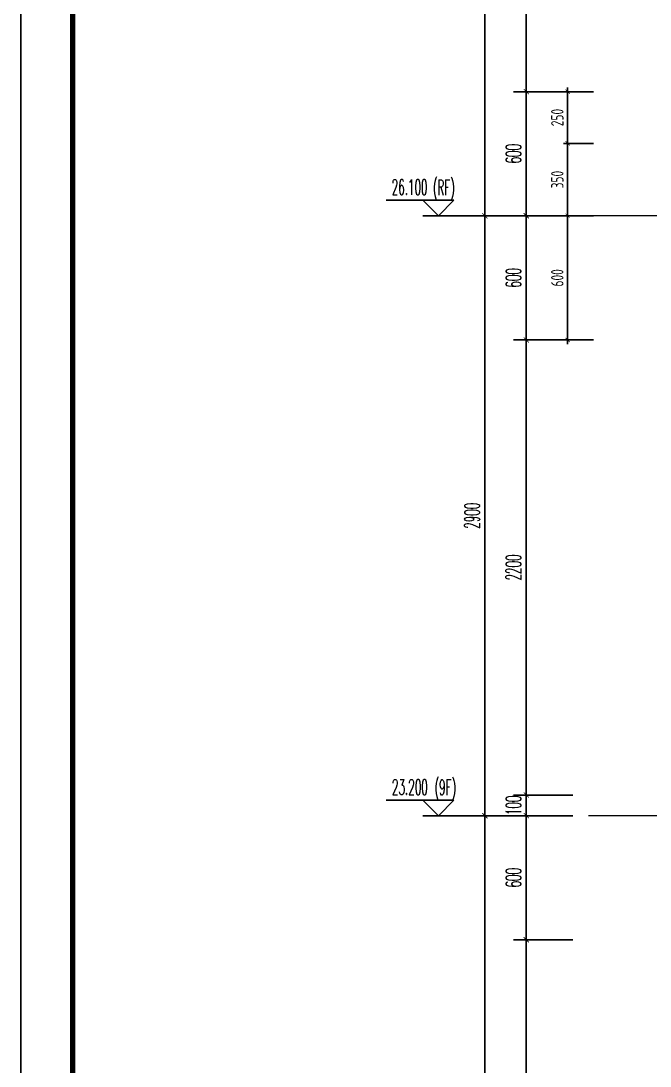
# Model space of a CAD drawing. Extents: x 826826 to 1642106, y -156213 to 399140.
# Drawn here: x 1535546 to 1538587, y 298156 to 303209 of the extents above; entities that cross this region are included whole.
import ezdxf

# ---------------------------------------------------------------- set-up
doc = ezdxf.new("R2010")
doc.units = 0
doc.header["$LTSCALE"] = 1000
doc.linetypes.add('DOTE', pattern=[2.42, 2, -0.2, 0.02, -0.2])
doc.layers.get('0').update_dxf_attribs({"linetype": 'CONTINUOUS'})
doc.layers.get('DEFPOINTS').update_dxf_attribs({"linetype": 'CONTINUOUS'})
for name, color, linetype in [('DIM', 2, 'CONTINUOUS'), ('DIM_ELEV', 3, 'CONTINUOUS'), ('PUB_DIM', 3, 'CONTINUOUS'), ('PUB_TEXT', 2, 'CONTINUOUS'), ('yichutu', 7, 'CONTINUOUS')]:
    doc.layers.add(name, color=color, linetype=linetype)
doc.layers.add('DOTE', color=251, linetype='DOTE', lineweight=9)
doc.layers.add('图框', color=9, linetype='CONTINUOUS', lineweight=18)
doc.styles.add('_TCH_DIM', font='SIMPLEX.shx', dxfattribs={"width": 0.7, "bigfont": 'GBCBIG.shx'})
doc.styles.add('_TCH_DIM_T3', font='SIMPLEX.shx', dxfattribs={"width": 0.494118, "bigfont": 'GBCBIG.shx'})
doc.styles.add('TSSD_DIMENSION', font='Tssdeng.shx', dxfattribs={"width": 0.7, "bigfont": 'tssdchn.shx'})
doc.dimstyles.new('_TCH_ARCH&&25', dxfattribs={"dimtxt": 74.375, "dimasz": 25, "dimexe": 62.5, "dimexo": 75, "dimgap": 25, "dimtad": 1, "dimdec": 0, "dimzin": 0, "dimdsep": 46, "dimtxsty": '_TCH_DIM_T3', "dimblk": 'ARCHTICK', "dimcen": 0.09, "dimclrt": 7, "dimazin": 0, "dimtfac": 1, "dimtdec": 0, "dimtix": 1, "dimtmove": 2, "dimatfit": 3, "dimldrblk": 'ARCHTICK', "dimfxl": 0, "dimtolj": 1, "dimtzin": 0, "dimarcsym": 0})
doc.dimstyles.new('TSSD_20_20', dxfattribs={"dimtxt": 60, "dimasz": 20, "dimexe": 20, "dimexo": 50, "dimgap": 20, "dimtad": 1, "dimdec": 0, "dimzin": 0, "dimdsep": 46, "dimtxsty": 'TSSD_DIMENSION', "dimblk": 'ARCHTICK', "dimblk1": 'ARCHTICK', "dimblk2": 'ARCHTICK', "dimcen": 0, "dimdle": 20, "dimclrt": 7, "dimadec": 0, "dimazin": 0, "dimtfac": 1, "dimtdec": 0, "dimtix": 1, "dimtmove": 2, "dimatfit": 3, "dimfxl": 0, "dimtolj": 1, "dimtzin": 0, "dimarcsym": 0})

# ---------------------------------------------------------------- blocks, each defined once
blk = doc.blocks.new('GFDDDDRG')
at = {"layer": '图框'}
blk.add_lwpolyline([(923310, -107437), (923310, -159999), (893610, -159999), (893610, -107437)], close=True, dxfattribs=at)
blk.add_lwpolyline([(923310, -107437), (923310, -159999), (893610, -159999), (893610, -107437)], close=True, dxfattribs=at)
at = {"layer": '图框', "const_width": 50}
blk.add_lwpolyline([(894110, -159499), (922810, -159499), (922810, -108687), (894110, -108687)], close=True, dxfattribs=at)
blk = doc.blocks.new('yct-1051-594-26275-14850-25-1002.0')
at = {"layer": 'yichutu', "color": 7}
blk.add_lwpolyline([(0, 0), (0, 14850), (26275, 14850), (26275, 0)], close=True, dxfattribs=at)
blk = doc.blocks.new('A$C5C8026AD')
at = {"layer": 'DIM_ELEV'}
for p, q in [((-150, 5875), (-478, 5875)), ((-225, 5800), (-300, 5875)), ((-225, 5800), (-150, 5875)), ((200, 5800), (-300, 5800)), ((-150, 2975), (-478, 2975)), ((-225, 2900), (-300, 2975)), ((-225, 2900), (-150, 2975)), ((200, 2900), (-300, 2900))]:
    blk.add_line(p, q, dxfattribs=at)
at = {"layer": 'PUB_TEXT', "style": '_TCH_DIM', "width": 0.494118}
for s, p in [('26.100', (-450.5, 5901.3)), ('(RF)', (-251.8, 5900)), ('(9F)', (-243.7, 3000)), ('23.200', (-449.1, 3001.3))]:
    blk.add_text(s, height=74.38, dxfattribs=at).set_placement(p)
blk = doc.blocks.new('_ArchTick')
at = {"color": 0, "linetype": 'ByBlock', "const_width": 0.15}
blk.add_lwpolyline([(-0.5, -0.5), (0.5, 0.5)], dxfattribs=at)
blk = doc.blocks.new('*D1890')
at = {"layer": 'DEFPOINTS', "color": 0}
for p in [(1538188.9, 302866.4), (1538363.5, 302866.4), (1538363.5, 302616.4)]:
    blk.add_point(p, dxfattribs=at)
at = {"layer": 'DIM', "color": 0, "lineweight": -2}
for p, q in [((1538313.5, 302866.4), (1538168.9, 302866.4)), ((1538188.9, 302596.4), (1538188.9, 302886.4)), ((1538313.5, 302616.4), (1538168.9, 302616.4))]:
    blk.add_line(p, q, dxfattribs=at)
at = {"layer": 'DIM', "color": 0, "lineweight": -2, "xscale": 20, "yscale": 20, "zscale": 20}
for p, rotation in [((1538188.9, 302866.4), 90), ((1538188.9, 302616.4), 270)]:
    blk.add_blockref('_ArchTick', p, dxfattribs=dict(at, rotation=rotation))
at = {"layer": 'DIM', "color": 7, "insert": (1538138.9, 302741.4), "char_height": 60, "attachment_point": 5, "rotation": 90, "style": 'TSSD_DIMENSION'}
blk.add_mtext('\\A1;250', dxfattribs=at)
blk = doc.blocks.new('*D1891')
at = {"layer": 'DEFPOINTS', "color": 0}
for p in [(1538188.9, 302616.4), (1538363.5, 302616.4), (1538363.5, 302266.4)]:
    blk.add_point(p, dxfattribs=at)
at = {"layer": 'DIM', "color": 0, "lineweight": -2}
for p, q in [((1538313.5, 302616.4), (1538168.9, 302616.4)), ((1538188.9, 302246.4), (1538188.9, 302636.4)), ((1538313.5, 302266.4), (1538168.9, 302266.4))]:
    blk.add_line(p, q, dxfattribs=at)
at = {"layer": 'DIM', "color": 0, "lineweight": -2, "xscale": 20, "yscale": 20, "zscale": 20}
for p, rotation in [((1538188.9, 302616.4), 90), ((1538188.9, 302266.4), 270)]:
    blk.add_blockref('_ArchTick', p, dxfattribs=dict(at, rotation=rotation))
at = {"layer": 'DIM', "color": 7, "insert": (1538138.9, 302441.4), "char_height": 60, "attachment_point": 5, "rotation": 90, "style": 'TSSD_DIMENSION'}
blk.add_mtext('\\A1;350', dxfattribs=at)
blk = doc.blocks.new('*D1892')
at = {"layer": 'DEFPOINTS', "color": 0}
for p in [(1538188.9, 302266.4), (1538363.5, 302266.4), (1538363.5, 301666.4)]:
    blk.add_point(p, dxfattribs=at)
at = {"layer": 'DIM', "color": 0, "lineweight": -2}
for p, q in [((1538313.5, 302266.4), (1538168.9, 302266.4)), ((1538188.9, 301646.4), (1538188.9, 302286.4)), ((1538313.5, 301666.4), (1538168.9, 301666.4))]:
    blk.add_line(p, q, dxfattribs=at)
at = {"layer": 'DIM', "color": 0, "lineweight": -2, "xscale": 20, "yscale": 20, "zscale": 20}
for p, rotation in [((1538188.9, 302266.4), 90), ((1538188.9, 301666.4), 270)]:
    blk.add_blockref('_ArchTick', p, dxfattribs=dict(at, rotation=rotation))
at = {"layer": 'DIM', "color": 7, "insert": (1538138.9, 301966.4), "char_height": 60, "attachment_point": 5, "rotation": 90, "style": 'TSSD_DIMENSION'}
blk.add_mtext('\\A1;600', dxfattribs=at)
blk = doc.blocks.new('*D1904')
at = {"layer": 'DEFPOINTS', "color": 0}
for p in [(1537988.9, 298766.4), (1538288.9, 298766.4), (1538288.9, 296566.4)]:
    blk.add_point(p, dxfattribs=at)
at = {"layer": 'PUB_DIM', "color": 0, "lineweight": -2}
for p, q in [((1538213.9, 298766.4), (1537926.4, 298766.4)), ((1537988.9, 296566.4), (1537988.9, 298766.4)), ((1538213.9, 296566.4), (1537926.4, 296566.4))]:
    blk.add_line(p, q, dxfattribs=at)
at = {"layer": 'PUB_DIM', "color": 0, "lineweight": -2, "xscale": 25, "yscale": 25, "zscale": 25}
for p, rotation in [((1537988.9, 298766.4), 90), ((1537988.9, 296566.4), 270)]:
    blk.add_blockref('_ArchTick', p, dxfattribs=dict(at, rotation=rotation))
at = {"layer": 'PUB_DIM', "color": 7, "insert": (1537926.7, 297666.4), "char_height": 74.38, "attachment_point": 5, "rotation": 90, "style": '_TCH_DIM_T3'}
blk.add_mtext('\\A1;2200', dxfattribs=at)
blk = doc.blocks.new('*D1905')
at = {"layer": 'DEFPOINTS', "color": 0}
for p in [(1537988.9, 299366.4), (1538288.9, 299366.4), (1538288.9, 298766.4)]:
    blk.add_point(p, dxfattribs=at)
at = {"layer": 'PUB_DIM', "color": 0, "lineweight": -2}
for p, q in [((1538213.9, 299366.4), (1537926.4, 299366.4)), ((1537988.9, 298766.4), (1537988.9, 299366.4)), ((1538213.9, 298766.4), (1537926.4, 298766.4))]:
    blk.add_line(p, q, dxfattribs=at)
at = {"layer": 'PUB_DIM', "color": 0, "lineweight": -2, "xscale": 25, "yscale": 25, "zscale": 25}
for p, rotation in [((1537988.9, 299366.4), 90), ((1537988.9, 298766.4), 270)]:
    blk.add_blockref('_ArchTick', p, dxfattribs=dict(at, rotation=rotation))
at = {"layer": 'PUB_DIM', "color": 7, "insert": (1537926.7, 299066.4), "char_height": 74.38, "attachment_point": 5, "rotation": 90, "style": '_TCH_DIM_T3'}
blk.add_mtext('\\A1;600', dxfattribs=at)
blk = doc.blocks.new('*D1906')
at = {"layer": 'DEFPOINTS', "color": 0}
for p in [(1537988.9, 299466.4), (1538288.9, 299466.4), (1538288.9, 299366.4)]:
    blk.add_point(p, dxfattribs=at)
at = {"layer": 'PUB_DIM', "color": 0, "lineweight": -2}
for p, q in [((1538213.9, 299466.4), (1537926.4, 299466.4)), ((1537988.9, 299466.4), (1537988.9, 299491.4)), ((1537988.9, 299366.4), (1537988.9, 299466.4)), ((1538213.9, 299366.4), (1537926.4, 299366.4)), ((1537988.9, 299366.4), (1537988.9, 299341.4))]:
    blk.add_line(p, q, dxfattribs=at)
at = {"layer": 'PUB_DIM', "color": 0, "lineweight": -2, "xscale": 25, "yscale": 25, "zscale": 25}
for p, rotation in [((1537988.9, 299466.4), 270), ((1537988.9, 299366.4), 90)]:
    blk.add_blockref('_ArchTick', p, dxfattribs=dict(at, rotation=rotation))
at = {"layer": 'PUB_DIM', "color": 7, "insert": (1537926.7, 299416.4), "char_height": 74.38, "attachment_point": 5, "rotation": 90, "style": '_TCH_DIM_T3'}
blk.add_mtext('\\A1;100', dxfattribs=at)
blk = doc.blocks.new('*D1907')
at = {"layer": 'DEFPOINTS', "color": 0}
for p in [(1537988.9, 301666.4), (1538288.9, 301666.4), (1538288.9, 299466.4)]:
    blk.add_point(p, dxfattribs=at)
at = {"layer": 'PUB_DIM', "color": 0, "lineweight": -2}
for p, q in [((1538213.9, 301666.4), (1537926.4, 301666.4)), ((1537988.9, 299466.4), (1537988.9, 301666.4)), ((1538213.9, 299466.4), (1537926.4, 299466.4))]:
    blk.add_line(p, q, dxfattribs=at)
at = {"layer": 'PUB_DIM', "color": 0, "lineweight": -2, "xscale": 25, "yscale": 25, "zscale": 25}
for p, rotation in [((1537988.9, 301666.4), 90), ((1537988.9, 299466.4), 270)]:
    blk.add_blockref('_ArchTick', p, dxfattribs=dict(at, rotation=rotation))
at = {"layer": 'PUB_DIM', "color": 7, "insert": (1537926.7, 300566.4), "char_height": 74.38, "attachment_point": 5, "rotation": 90, "style": '_TCH_DIM_T3'}
blk.add_mtext('\\A1;2200', dxfattribs=at)
blk = doc.blocks.new('*D1908')
at = {"layer": 'DEFPOINTS', "color": 0}
for p in [(1537988.9, 302266.4), (1538288.9, 302266.4), (1538288.9, 301666.4)]:
    blk.add_point(p, dxfattribs=at)
at = {"layer": 'PUB_DIM', "color": 0, "lineweight": -2}
for p, q in [((1538213.9, 302266.4), (1537926.4, 302266.4)), ((1537988.9, 301666.4), (1537988.9, 302266.4)), ((1538213.9, 301666.4), (1537926.4, 301666.4))]:
    blk.add_line(p, q, dxfattribs=at)
at = {"layer": 'PUB_DIM', "color": 0, "lineweight": -2, "xscale": 25, "yscale": 25, "zscale": 25}
for p, rotation in [((1537988.9, 302266.4), 90), ((1537988.9, 301666.4), 270)]:
    blk.add_blockref('_ArchTick', p, dxfattribs=dict(at, rotation=rotation))
at = {"layer": 'PUB_DIM', "color": 7, "insert": (1537926.7, 301966.4), "char_height": 74.38, "attachment_point": 5, "rotation": 90, "style": '_TCH_DIM_T3'}
blk.add_mtext('\\A1;600', dxfattribs=at)
blk = doc.blocks.new('*D1909')
at = {"layer": 'DEFPOINTS', "color": 0}
for p in [(1537988.9, 302866.4), (1538288.9, 302866.4), (1538288.9, 302266.4)]:
    blk.add_point(p, dxfattribs=at)
at = {"layer": 'PUB_DIM', "color": 0, "lineweight": -2}
for p, q in [((1538213.9, 302866.4), (1537926.4, 302866.4)), ((1537988.9, 302266.4), (1537988.9, 302866.4)), ((1538213.9, 302266.4), (1537926.4, 302266.4))]:
    blk.add_line(p, q, dxfattribs=at)
at = {"layer": 'PUB_DIM', "color": 0, "lineweight": -2, "xscale": 25, "yscale": 25, "zscale": 25}
for p, rotation in [((1537988.9, 302866.4), 90), ((1537988.9, 302266.4), 270)]:
    blk.add_blockref('_ArchTick', p, dxfattribs=dict(at, rotation=rotation))
at = {"layer": 'PUB_DIM', "color": 7, "insert": (1537926.7, 302566.4), "char_height": 74.38, "attachment_point": 5, "rotation": 90, "style": '_TCH_DIM_T3'}
blk.add_mtext('\\A1;600', dxfattribs=at)
blk = doc.blocks.new('*D1910')
at = {"layer": 'DEFPOINTS', "color": 0}
for p in [(1537988.9, 304566.4), (1538288.9, 304566.4), (1538288.9, 302866.4)]:
    blk.add_point(p, dxfattribs=at)
at = {"layer": 'PUB_DIM', "color": 0, "lineweight": -2}
for p, q in [((1538213.9, 304566.4), (1537926.4, 304566.4)), ((1537988.9, 302866.4), (1537988.9, 304566.4)), ((1538213.9, 302866.4), (1537926.4, 302866.4))]:
    blk.add_line(p, q, dxfattribs=at)
at = {"layer": 'PUB_DIM', "color": 0, "lineweight": -2, "xscale": 25, "yscale": 25, "zscale": 25}
for p, rotation in [((1537988.9, 304566.4), 90), ((1537988.9, 302866.4), 270)]:
    blk.add_blockref('_ArchTick', p, dxfattribs=dict(at, rotation=rotation))
at = {"layer": 'PUB_DIM', "color": 7, "insert": (1537926.7, 303716.4), "char_height": 74.38, "attachment_point": 5, "rotation": 90, "style": '_TCH_DIM_T3'}
blk.add_mtext('\\A1;1700', dxfattribs=at)
blk = doc.blocks.new('*D1917')
at = {"layer": 'DEFPOINTS', "color": 0}
for p in [(1537788.9, 299366.4), (1538288.9, 299366.4), (1538288.9, 296466.4)]:
    blk.add_point(p, dxfattribs=at)
at = {"layer": 'PUB_DIM', "color": 0, "lineweight": -2}
for p, q in [((1538213.9, 299366.4), (1537726.4, 299366.4)), ((1537788.9, 296466.4), (1537788.9, 299366.4)), ((1538213.9, 296466.4), (1537726.4, 296466.4))]:
    blk.add_line(p, q, dxfattribs=at)
at = {"layer": 'PUB_DIM', "color": 0, "lineweight": -2, "xscale": 25, "yscale": 25, "zscale": 25}
for p, rotation in [((1537788.9, 299366.4), 90), ((1537788.9, 296466.4), 270)]:
    blk.add_blockref('_ArchTick', p, dxfattribs=dict(at, rotation=rotation))
at = {"layer": 'PUB_DIM', "color": 7, "insert": (1537726.7, 297916.4), "char_height": 74.38, "attachment_point": 5, "rotation": 90, "style": '_TCH_DIM_T3'}
blk.add_mtext('\\A1;2900', dxfattribs=at)
blk = doc.blocks.new('*D1918')
at = {"layer": 'DEFPOINTS', "color": 0}
for p in [(1537788.9, 302266.4), (1538288.9, 302266.4), (1538288.9, 299366.4)]:
    blk.add_point(p, dxfattribs=at)
at = {"layer": 'PUB_DIM', "color": 0, "lineweight": -2}
for p, q in [((1538213.9, 302266.4), (1537726.4, 302266.4)), ((1537788.9, 299366.4), (1537788.9, 302266.4)), ((1538213.9, 299366.4), (1537726.4, 299366.4))]:
    blk.add_line(p, q, dxfattribs=at)
at = {"layer": 'PUB_DIM', "color": 0, "lineweight": -2, "xscale": 25, "yscale": 25, "zscale": 25}
for p, rotation in [((1537788.9, 302266.4), 90), ((1537788.9, 299366.4), 270)]:
    blk.add_blockref('_ArchTick', p, dxfattribs=dict(at, rotation=rotation))
at = {"layer": 'PUB_DIM', "color": 7, "insert": (1537726.7, 300816.4), "char_height": 74.38, "attachment_point": 5, "rotation": 90, "style": '_TCH_DIM_T3'}
blk.add_mtext('\\A1;2900', dxfattribs=at)
blk = doc.blocks.new('*D1919')
at = {"layer": 'DEFPOINTS', "color": 0}
for p in [(1537788.9, 305166.4), (1538288.9, 305166.4), (1538288.9, 302266.4)]:
    blk.add_point(p, dxfattribs=at)
at = {"layer": 'PUB_DIM', "color": 0, "lineweight": -2}
for p, q in [((1538213.9, 305166.4), (1537726.4, 305166.4)), ((1537788.9, 302266.4), (1537788.9, 305166.4)), ((1538213.9, 302266.4), (1537726.4, 302266.4))]:
    blk.add_line(p, q, dxfattribs=at)
at = {"layer": 'PUB_DIM', "color": 0, "lineweight": -2, "xscale": 25, "yscale": 25, "zscale": 25}
for p, rotation in [((1537788.9, 305166.4), 90), ((1537788.9, 302266.4), 270)]:
    blk.add_blockref('_ArchTick', p, dxfattribs=dict(at, rotation=rotation))
at = {"layer": 'PUB_DIM', "color": 7, "insert": (1537726.7, 303716.4), "char_height": 74.38, "attachment_point": 5, "rotation": 90, "style": '_TCH_DIM_T3'}
blk.add_mtext('\\A1;2900', dxfattribs=at)

msp = doc.modelspace()

# ---------------------------------------------------------------- linework, layer by layer
at = {"layer": 'DOTE', "color": 1, "linetype": 'DOTE', "ltscale": 0.2}
for p, q in [((1542057.65, 302266.39), (1538288.93, 302266.39)), ((1542057.65, 299366.39), (1538288.93, 299366.39))]:
    msp.add_line(p, q, dxfattribs=at)

# ---------------------------------------------------------------- block references
at = {"xscale": 0.5, "yscale": 0.5, "zscale": 0.5}
msp.add_blockref('GFDDDDRG', (1088741.4, 362492.89), dxfattribs=at)
msp.add_blockref('A$C5C8026AD', (1537788.93, 296466.38))
at = {"layer": 'yichutu', "rotation": 270}
msp.add_blockref('yct-1051-594-26275-14850-25-1002.0', (1535546.29, 308774.41), dxfattribs=at)

# ---------------------------------------------------------------- dimensions: what is measured, and where the dimension line sits
at = {"layer": 'DIM'}
for p1, p2, picture, middle in [((1538363.54, 302616.38), (1538363.54, 302866.38), '*D1890', (1538138.93, 302741.38)), ((1538363.54, 302266.38), (1538363.54, 302616.38), '*D1891', (1538138.93, 302441.38)), ((1538363.54, 301666.38), (1538363.54, 302266.38), '*D1892', (1538138.93, 301966.38))]:
    dim = msp.add_aligned_dim(p1=p1, p2=p2, distance=174.61, dimstyle='TSSD_20_20', dxfattribs=at)
    dim.commit()
    dim.dimension.update_dxf_attribs({"geometry": picture, "text_midpoint": middle})
at = {"layer": 'PUB_DIM'}
for p1, p2, distance, picture, middle in [((1538288.93, 302266.38), (1538288.93, 305166.38), 500, '*D1919', (1537726.74, 303716.38)), ((1538288.93, 302866.38), (1538288.93, 304566.38), 300, '*D1910', (1537926.74, 303716.38)), ((1538288.93, 302266.38), (1538288.93, 302866.38), 300, '*D1909', (1537926.74, 302566.38)), ((1538288.93, 299366.38), (1538288.93, 302266.38), 500, '*D1918', (1537726.74, 300816.38)), ((1538288.93, 301666.37), (1538288.93, 302266.38), 300, '*D1908', (1537926.74, 301966.38)), ((1538288.93, 299466.38), (1538288.93, 301666.37), 300, '*D1907', (1537926.74, 300566.38)), ((1538288.93, 299366.38), (1538288.93, 299466.38), 300, '*D1906', (1537926.74, 299416.38)), ((1538288.93, 296466.38), (1538288.93, 299366.38), 500, '*D1917', (1537726.74, 297916.38)), ((1538288.93, 298766.38), (1538288.93, 299366.38), 300, '*D1905', (1537926.74, 299066.38)), ((1538288.93, 296566.38), (1538288.93, 298766.38), 300, '*D1904', (1537926.74, 297666.38))]:
    dim = msp.add_aligned_dim(p1=p1, p2=p2, distance=distance, dimstyle='_TCH_ARCH&&25', dxfattribs=at)
    dim.commit()
    dim.dimension.update_dxf_attribs({"geometry": picture, "text_midpoint": middle})

doc.saveas('drawing.dxf')
